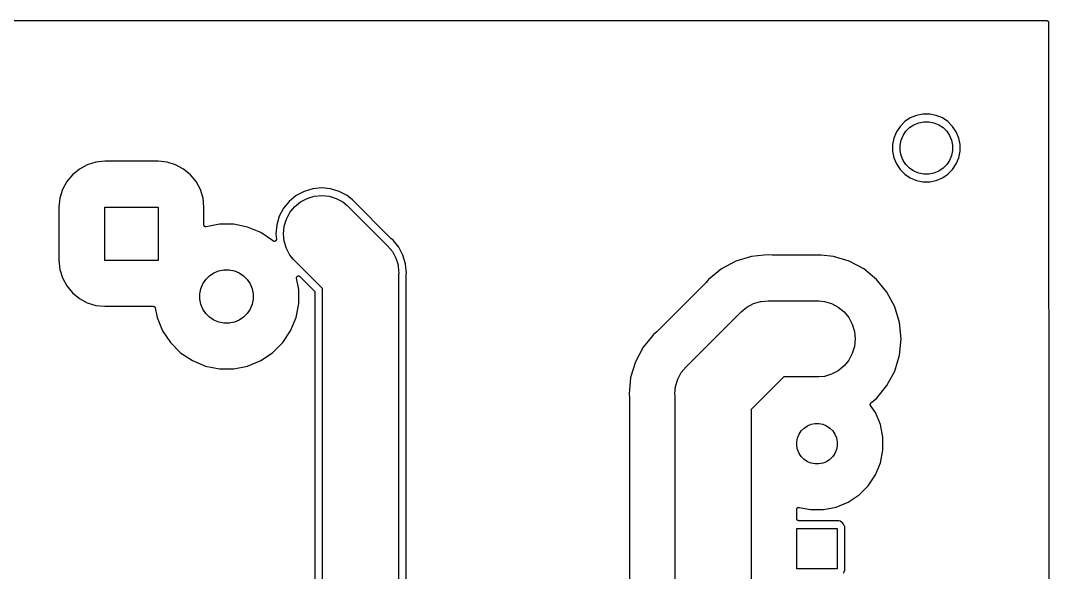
# Model space of a CAD drawing. Extents: x 1.7 to 15.1, y -6.6 to -1.3.
# Drawn here: x 12.368 to 15.073, y -2.74 to -1.29 of the extents above; entities that cross this region are included whole.
import ezdxf

# ---------------------------------------------------------------- set-up
doc = ezdxf.new("R2010")
doc.units = 0
doc.header["$MEASUREMENT"] = 0
doc.layers.add('BLACK', color=7, linetype='CONTINUOUS')

msp = doc.modelspace()

# ---------------------------------------------------------------- linework, layer by layer
at = {"layer": 'BLACK', "linetype": 'CONTINUOUS'}
for p, q in [((1.70843, -1.29008), (15.0662, -1.29008)), ((15.0662, -1.29008), (15.0663, -1.29008)), ((15.0663, -1.29008), (15.0663, -1.29008)), ((15.0663, -1.29008), (15.0663, -1.29008)), ((15.0663, -1.29008), (15.0663, -1.29008)), ((15.0663, -1.29008), (15.0668, -1.29013)), ((15.0668, -1.29013), (15.0672, -1.29018)), ((15.0672, -1.29018), (15.0672, -1.29019)), ((15.0672, -1.29019), (15.0673, -1.29019)), ((15.0673, -1.29019), (15.0677, -1.29033)), ((15.0677, -1.29033), (15.0682, -1.29047)), ((15.0682, -1.29047), (15.0682, -1.29048)), ((15.0682, -1.29048), (15.0682, -1.29048)), ((15.0682, -1.29048), (15.0686, -1.29071)), ((15.0686, -1.29071), (15.069, -1.29093)), ((15.069, -1.29093), (15.069, -1.29094)), ((15.069, -1.29094), (15.0691, -1.29095)), ((15.0691, -1.29095), (15.0694, -1.29125)), ((15.0694, -1.29125), (15.0698, -1.29155)), ((15.0698, -1.29155), (15.0698, -1.29157)), ((15.0698, -1.29157), (15.0698, -1.29158)), ((15.0698, -1.29158), (15.0701, -1.29195)), ((15.0701, -1.29195), (15.0704, -1.29231)), ((15.0704, -1.29231), (15.0704, -1.29233)), ((15.0704, -1.29233), (15.0704, -1.29234)), ((15.0704, -1.29234), (15.0706, -1.29276)), ((15.0706, -1.29276), (15.0708, -1.29317)), ((15.0708, -1.29317), (15.0709, -1.29319)), ((15.0709, -1.29319), (15.0709, -1.29321)), ((15.0709, -1.29321), (15.071, -1.29366)), ((15.071, -1.29366), (15.0711, -1.29411)), ((15.0711, -1.29411), (15.0711, -1.29412)), ((15.0711, -1.29412), (15.0711, -1.29414)), ((15.0711, -1.29414), (15.0712, -1.29461)), ((15.0712, -1.29461), (15.0712, -1.29508)), ((15.0712, -1.29508), (15.0732, -6.63357)), ((14.7237, -1.53927), (14.7075, -1.54597)), ((14.7408, -1.53585), (14.7237, -1.53927)), ((14.7584, -1.53585), (14.7408, -1.53585)), ((14.7755, -1.53927), (14.7584, -1.53585)), ((14.7917, -1.54597), (14.7755, -1.53927)), ((14.6806, -1.56808), (14.6708, -1.58264)), ((14.6929, -1.5557), (14.6806, -1.56808)), ((14.7075, -1.54597), (14.6929, -1.5557)), ((14.7057, -1.57123), (14.717, -1.56369)), ((14.717, -1.56369), (14.7295, -1.5585)), ((14.7295, -1.5585), (14.7428, -1.55585)), ((14.7428, -1.55585), (14.7564, -1.55585)), ((14.7564, -1.55585), (14.7697, -1.5585)), ((14.7697, -1.5585), (14.7822, -1.56369)), ((14.7822, -1.56369), (14.7935, -1.57123)), ((14.8063, -1.5557), (14.7917, -1.54597)), ((14.8187, -1.56808), (14.8063, -1.5557)), ((14.8284, -1.58264), (14.8187, -1.56808)), ((14.6708, -1.58264), (14.6641, -1.59882)), ((14.6834, -1.60465), (14.6885, -1.59212)), ((14.6885, -1.59212), (14.6961, -1.58083)), ((14.6961, -1.58083), (14.7057, -1.57123)), ((14.7935, -1.57123), (14.8031, -1.58083)), ((14.8031, -1.58083), (14.8107, -1.59212)), ((14.8107, -1.59212), (14.8159, -1.60465)), ((14.8351, -1.59882), (14.8284, -1.58264)), ((14.6641, -1.59882), (14.6607, -1.61599)), ((14.6607, -1.61599), (14.6607, -1.63351)), ((14.6807, -1.61796), (14.6834, -1.60465)), ((14.6807, -1.63154), (14.6807, -1.61796)), ((14.8159, -1.60465), (14.8185, -1.61796)), ((14.8185, -1.61796), (14.8185, -1.63154)), ((14.8385, -1.61599), (14.8351, -1.59882)), ((14.8385, -1.63351), (14.8385, -1.61599)), ((14.6607, -1.63351), (14.6641, -1.65068)), ((14.6834, -1.64485), (14.6807, -1.63154)), ((14.6885, -1.65739), (14.6834, -1.64485)), ((14.8159, -1.64485), (14.8107, -1.65739)), ((14.8185, -1.63154), (14.8159, -1.64485)), ((14.8351, -1.65068), (14.8385, -1.63351)), ((12.5439, -1.66903), (12.523, -1.68017)), ((12.5665, -1.66217), (12.5439, -1.66903)), ((12.5902, -1.65983), (12.5665, -1.66217)), ((12.7298, -1.65983), (12.5902, -1.65983)), ((12.7535, -1.66217), (12.7298, -1.65983)), ((12.7761, -1.66903), (12.7535, -1.66217)), ((12.797, -1.68017), (12.7761, -1.66903)), ((14.6641, -1.65068), (14.6708, -1.66686)), ((14.6708, -1.66686), (14.6806, -1.68142)), ((14.6961, -1.66867), (14.6885, -1.65739)), ((14.7057, -1.67827), (14.6961, -1.66867)), ((14.8031, -1.66867), (14.7935, -1.67827)), ((14.8107, -1.65739), (14.8031, -1.66867)), ((14.8187, -1.68142), (14.8284, -1.66686)), ((14.8284, -1.66686), (14.8351, -1.65068)), ((12.5047, -1.69517), (12.4897, -1.71344)), ((12.523, -1.68017), (12.5047, -1.69517)), ((12.8153, -1.69517), (12.797, -1.68017)), ((12.8303, -1.71344), (12.8153, -1.69517)), ((14.6806, -1.68142), (14.6929, -1.6938)), ((14.6929, -1.6938), (14.7075, -1.70353)), ((14.717, -1.68581), (14.7057, -1.67827)), ((14.7075, -1.70353), (14.7237, -1.71023)), ((14.7295, -1.691), (14.717, -1.68581)), ((14.7428, -1.69365), (14.7295, -1.691)), ((14.7564, -1.69365), (14.7428, -1.69365)), ((14.7697, -1.691), (14.7564, -1.69365)), ((14.7822, -1.68581), (14.7697, -1.691)), ((14.7755, -1.71023), (14.7917, -1.70353)), ((14.7935, -1.67827), (14.7822, -1.68581)), ((14.7917, -1.70353), (14.8063, -1.6938)), ((14.8063, -1.6938), (14.8187, -1.68142)), ((12.4897, -1.71344), (12.4786, -1.73429)), ((12.8414, -1.73429), (12.8303, -1.71344)), ((13.16, -1.72985), (13.1365, -1.73217)), ((13.1835, -1.73217), (13.16, -1.72985)), ((14.7237, -1.71023), (14.7408, -1.71365)), ((14.7408, -1.71365), (14.7584, -1.71365)), ((14.7584, -1.71365), (14.7755, -1.71023)), ((12.4717, -1.75691), (12.4694, -1.78068)), ((12.4786, -1.73429), (12.4717, -1.75691)), ((12.8483, -1.75691), (12.8414, -1.73429)), ((12.8506, -1.78068), (12.8483, -1.75691)), ((13.093, -1.75017), (13.0747, -1.76517)), ((13.1139, -1.73903), (13.093, -1.75017)), ((13.1042, -1.76688), (13.1215, -1.7576)), ((13.1365, -1.73217), (13.1139, -1.73903)), ((13.1215, -1.7576), (13.1404, -1.75188)), ((13.1404, -1.75188), (13.16, -1.74995)), ((13.16, -1.74995), (13.1796, -1.75188)), ((13.1796, -1.75188), (13.1985, -1.7576)), ((13.2061, -1.73903), (13.1835, -1.73217)), ((13.1985, -1.7576), (13.2158, -1.76688)), ((13.227, -1.75017), (13.2061, -1.73903)), ((13.2407, -1.76141), (13.227, -1.75017)), ((12.4694, -1.78068), (12.4694, -1.92019)), ((12.59, -1.92043), (12.59, -1.78043)), ((12.59, -1.78043), (12.73, -1.78043)), ((12.73, -1.78043), (12.73, -1.92043)), ((12.8506, -1.82739), (12.8506, -1.78068)), ((13.0597, -1.78344), (13.0486, -1.80429)), ((13.0747, -1.76517), (13.0597, -1.78344)), ((13.0765, -1.79461), (13.0889, -1.77938)), ((13.0889, -1.77938), (13.1042, -1.76688)), ((13.2158, -1.76688), (13.2272, -1.77625)), ((13.2272, -1.77625), (13.3042, -1.8532)), ((13.3428, -1.86356), (13.2407, -1.76141)), ((13.0486, -1.80429), (13.0417, -1.82691)), ((13.0614, -1.83083), (13.0672, -1.81198)), ((13.0672, -1.81198), (13.0765, -1.79461)), ((12.8507, -1.82786), (12.8506, -1.82739)), ((12.8507, -1.82833), (12.8507, -1.82786)), ((12.8507, -1.82835), (12.8507, -1.82833)), ((12.8507, -1.82836), (12.8507, -1.82835)), ((12.8508, -1.82882), (12.8507, -1.82836)), ((12.851, -1.82927), (12.8508, -1.82882)), ((12.851, -1.82928), (12.851, -1.82927)), ((12.851, -1.8293), (12.851, -1.82928)), ((12.8512, -1.82972), (12.851, -1.8293)), ((12.8514, -1.83013), (12.8512, -1.82972)), ((12.8514, -1.83015), (12.8514, -1.83013)), ((12.8514, -1.83016), (12.8514, -1.83015)), ((12.8517, -1.83053), (12.8514, -1.83016)), ((12.852, -1.83089), (12.8517, -1.83053)), ((12.852, -1.8309), (12.852, -1.83089)), ((12.8521, -1.83092), (12.852, -1.8309)), ((12.8524, -1.83122), (12.8521, -1.83092)), ((12.8528, -1.83152), (12.8524, -1.83122)), ((12.8528, -1.83153), (12.8528, -1.83152)), ((12.8528, -1.83154), (12.8528, -1.83153)), ((12.8532, -1.83176), (12.8528, -1.83154)), ((12.8536, -1.83199), (12.8532, -1.83176)), ((12.8537, -1.832), (12.8536, -1.83199)), ((12.8541, -1.83214), (12.8537, -1.832)), ((12.8537, -1.832), (12.8537, -1.832)), ((12.8546, -1.83228), (12.8541, -1.83214)), ((12.8546, -1.83229), (12.8546, -1.83228)), ((12.8551, -1.83234), (12.8546, -1.83229)), ((12.8546, -1.83229), (12.8546, -1.83229)), ((12.8555, -1.83239), (12.8551, -1.83234)), ((12.8556, -1.83239), (12.8555, -1.83239)), ((12.856, -1.83235), (12.8556, -1.83239)), ((12.8556, -1.83239), (12.8556, -1.83239)), ((12.8565, -1.83231), (12.856, -1.83235)), ((12.8566, -1.8323), (12.8565, -1.8323)), ((12.8565, -1.8323), (12.8565, -1.8323)), ((12.8565, -1.8323), (12.8565, -1.8323)), ((12.8565, -1.8323), (12.8565, -1.83231)), ((12.8913, -1.82539), (12.8566, -1.8323)), ((12.9287, -1.82539), (12.8913, -1.82539)), ((12.9654, -1.8327), (12.9287, -1.82539)), ((13, -1.84702), (12.9654, -1.8327)), ((13.0417, -1.82691), (13.0394, -1.85043)), ((13.0595, -1.85043), (13.0614, -1.83083)), ((13.0311, -1.86781), (13, -1.84702)), ((13.0394, -1.85043), (13.0409, -1.86501)), ((13.0409, -1.8658), (13.0408, -1.86606)), ((13.0408, -1.86606), (13.0408, -1.86629)), ((13.0409, -1.86501), (13.0409, -1.86508)), ((13.0409, -1.86508), (13.0409, -1.86532)), ((13.0409, -1.86532), (13.0409, -1.86555)), ((13.0409, -1.86555), (13.0409, -1.8658)), ((13.0614, -1.87004), (13.0595, -1.85043)), ((13.3042, -1.8532), (13.3042, -1.8532)), ((13.3042, -1.8532), (13.3296, -1.87857)), ((13.343, -1.86369), (13.3428, -1.86356)), ((13.3431, -1.86385), (13.343, -1.86369)), ((13.3432, -1.86389), (13.3431, -1.86385)), ((13.3476, -1.86749), (13.3432, -1.86389)), ((13.0323, -1.86904), (13.0311, -1.86781)), ((13.0325, -1.86919), (13.0323, -1.86904)), ((13.0327, -1.86936), (13.0325, -1.86919)), ((13.0329, -1.8695), (13.0327, -1.86936)), ((13.0331, -1.86966), (13.0329, -1.8695)), ((13.0333, -1.86977), (13.0331, -1.86966)), ((13.0335, -1.8699), (13.0333, -1.86977)), ((13.0337, -1.87), (13.0335, -1.8699)), ((13.034, -1.87012), (13.0337, -1.87)), ((13.0342, -1.87019), (13.034, -1.87012)), ((13.0344, -1.87028), (13.0342, -1.87019)), ((13.0346, -1.87033), (13.0344, -1.87028)), ((13.0349, -1.8704), (13.0346, -1.87033)), ((13.0351, -1.87043), (13.0349, -1.8704)), ((13.0354, -1.87047), (13.0351, -1.87043)), ((13.0356, -1.87048), (13.0354, -1.87047)), ((13.0359, -1.8705), (13.0356, -1.87048)), ((13.0361, -1.87048), (13.0359, -1.8705)), ((13.0363, -1.87048), (13.0361, -1.87048)), ((13.0366, -1.87043), (13.0363, -1.87048)), ((13.0368, -1.87041), (13.0366, -1.87043)), ((13.0371, -1.87034), (13.0368, -1.87041)), ((13.0373, -1.8703), (13.0371, -1.87034)), ((13.0375, -1.8702), (13.0373, -1.8703)), ((13.0378, -1.87013), (13.0375, -1.8702)), ((13.038, -1.87002), (13.0378, -1.87013)), ((13.0382, -1.86993), (13.038, -1.87002)), ((13.0384, -1.86979), (13.0382, -1.86993)), ((13.0386, -1.86968), (13.0384, -1.86979)), ((13.0388, -1.86953), (13.0386, -1.86968)), ((13.039, -1.8694), (13.0388, -1.86953)), ((13.0392, -1.86922), (13.039, -1.8694)), ((13.0394, -1.86906), (13.0392, -1.86922)), ((13.0395, -1.86888), (13.0394, -1.86906)), ((13.0397, -1.86871), (13.0395, -1.86888)), ((13.0399, -1.86851), (13.0397, -1.86871)), ((13.04, -1.86831), (13.0399, -1.86851)), ((13.0401, -1.8681), (13.04, -1.86831)), ((13.0403, -1.86791), (13.0401, -1.8681)), ((13.0404, -1.86768), (13.0403, -1.86791)), ((13.0405, -1.86746), (13.0404, -1.86768)), ((13.0406, -1.86723), (13.0405, -1.86746)), ((13.0407, -1.86676), (13.0406, -1.86701)), ((13.0406, -1.86701), (13.0406, -1.86723)), ((13.0408, -1.86652), (13.0407, -1.86676)), ((13.0408, -1.86629), (13.0408, -1.86652)), ((13.0672, -1.88889), (13.0614, -1.87004)), ((13.0765, -1.90626), (13.0672, -1.88889)), ((13.3296, -1.87857), (13.3334, -1.8817)), ((13.3334, -1.8817), (13.3459, -1.89693)), ((13.3626, -1.88576), (13.3476, -1.86749)), ((13.3737, -1.90661), (13.3626, -1.88576)), ((12.4694, -1.92019), (12.4717, -1.94396)), ((13.0858, -1.91767), (13.0765, -1.90626)), ((13.1623, -1.99418), (13.0858, -1.91767)), ((13.3459, -1.89693), (13.3552, -1.9143)), ((13.3552, -1.9143), (13.359, -1.92706)), ((13.3806, -1.92923), (13.3737, -1.90661)), ((14.2904, -1.9099), (14.2489, -1.92248)), ((14.323, -1.9067), (14.2904, -1.9099)), ((14.3335, -1.90565), (14.323, -1.90669)), ((14.323, -1.90669), (14.323, -1.9067)), ((14.3441, -1.90669), (14.3335, -1.90565)), ((14.3443, -1.90669), (14.3441, -1.90669)), ((14.3445, -1.90672), (14.3443, -1.90669)), ((14.3446, -1.90672), (14.3445, -1.90672)), ((14.473, -1.90672), (14.3446, -1.90672)), ((14.5053, -1.9099), (14.473, -1.90672)), ((14.5468, -1.92248), (14.5053, -1.9099)), ((12.4717, -1.94396), (12.4786, -1.96658)), ((12.73, -1.92043), (12.59, -1.92043)), ((12.8896, -1.94808), (12.9031, -1.94539)), ((12.9031, -1.94539), (12.9169, -1.94539)), ((12.9169, -1.94539), (12.9304, -1.94808)), ((13.359, -1.92706), (13.3609, -1.93315)), ((13.3609, -1.93315), (13.361, -1.93429)), ((13.361, -1.93429), (13.3623, -1.94784)), ((13.3823, -1.94711), (13.3806, -1.92923)), ((13.3829, -1.95276), (13.3823, -1.94711)), ((14.2107, -1.94291), (14.1772, -1.9704)), ((14.2489, -1.92248), (14.2107, -1.94291)), ((14.585, -1.94291), (14.5468, -1.92248)), ((14.6185, -1.9704), (14.585, -1.94291)), ((12.4786, -1.96658), (12.4897, -1.98742)), ((12.848, -1.98224), (12.8556, -1.97077)), ((12.8556, -1.97077), (12.8654, -1.96102)), ((12.8654, -1.96102), (12.8768, -1.95336)), ((12.8768, -1.95336), (12.8896, -1.94808)), ((12.9304, -1.94808), (12.9432, -1.95336)), ((12.9432, -1.95336), (12.9546, -1.96102)), ((12.9546, -1.96102), (12.9644, -1.97077)), ((12.9644, -1.97077), (12.972, -1.98224)), ((13.094, -1.96619), (13.0941, -1.96571)), ((13.094, -1.9662), (13.094, -1.96619)), ((13.0941, -1.96668), (13.094, -1.9662)), ((13.094, -1.9662), (13.094, -1.9662)), ((13.0941, -1.96571), (13.0942, -1.96523)), ((13.0941, -1.96716), (13.0941, -1.96668)), ((13.0941, -1.96718), (13.0941, -1.96716)), ((13.0941, -1.96723), (13.0941, -1.96718)), ((13.0941, -1.96718), (13.0941, -1.96718)), ((13.0941, -1.96718), (13.0941, -1.96718)), ((13.1, -1.99668), (13.0941, -1.96723)), ((13.0942, -1.96522), (13.0943, -1.96476)), ((13.0942, -1.96523), (13.0942, -1.96522)), ((13.0942, -1.96523), (13.0942, -1.96523)), ((13.0943, -1.96476), (13.0944, -1.9643)), ((13.0944, -1.96429), (13.0947, -1.96387)), ((13.0944, -1.9643), (13.0944, -1.96429)), ((13.0944, -1.9643), (13.0944, -1.9643)), ((13.0947, -1.96387), (13.0949, -1.96345)), ((13.0949, -1.96343), (13.0952, -1.96307)), ((13.0949, -1.96344), (13.0949, -1.96343)), ((13.0949, -1.96345), (13.0949, -1.96344)), ((13.0952, -1.96307), (13.0955, -1.9627)), ((13.0955, -1.96269), (13.0959, -1.96239)), ((13.0955, -1.9627), (13.0955, -1.96269)), ((13.0955, -1.96269), (13.0955, -1.96269)), ((13.0959, -1.96239), (13.0963, -1.96208)), ((13.0963, -1.96207), (13.0967, -1.96186)), ((13.0963, -1.96208), (13.0963, -1.96207)), ((13.0963, -1.96208), (13.0963, -1.96208)), ((13.0967, -1.96186), (13.0972, -1.96163)), ((13.0972, -1.96162), (13.0976, -1.96148)), ((13.0972, -1.96163), (13.0972, -1.96162)), ((13.0972, -1.96162), (13.0972, -1.96162)), ((13.0976, -1.96148), (13.0981, -1.96135)), ((13.0981, -1.96135), (13.0986, -1.9613)), ((13.0981, -1.96135), (13.0981, -1.96135)), ((13.0981, -1.96135), (13.0981, -1.96135)), ((13.0986, -1.9613), (13.0991, -1.96126)), ((13.0991, -1.96126), (13.0991, -1.96126)), ((13.0991, -1.96126), (13.0991, -1.96126)), ((13.0991, -1.96126), (13.0996, -1.96131)), ((13.0996, -1.96131), (13.1, -1.96135)), ((13.1, -1.96135), (13.1, -1.96136)), ((13.1, -1.96136), (13.1, -1.96136)), ((13.1, -1.96136), (13.1005, -1.9615)), ((13.1005, -1.9615), (13.101, -1.96164)), ((13.101, -1.96164), (13.101, -1.96164)), ((13.101, -1.96164), (13.101, -1.96164)), ((13.101, -1.96164), (13.1014, -1.96188)), ((13.1014, -1.96188), (13.1018, -1.9621)), ((13.1018, -1.9621), (13.1018, -1.96211)), ((13.1018, -1.96211), (13.1018, -1.96211)), ((13.1018, -1.96211), (13.1022, -1.96241)), ((13.1022, -1.96241), (13.1026, -1.96272)), ((13.1026, -1.96272), (13.1409, -2.001)), ((13.3623, -1.94784), (13.3623, -1.94784)), ((13.3623, -1.94784), (13.3628, -1.95276)), ((13.3628, -1.95276), (13.3623, -1.95767)), ((13.3623, -1.95767), (13.3623, -3.15084)), ((13.3823, -1.95841), (13.3829, -1.95276)), ((13.3823, -1.95862), (13.3823, -1.95841)), ((13.3823, -1.95883), (13.3823, -1.95862)), ((13.3823, -1.9589), (13.3823, -1.95883)), ((13.3823, -3.14961), (13.3823, -1.9589)), ((14.1772, -1.9704), (14.1705, -1.97861)), ((14.646, -2.0039), (14.6185, -1.9704)), ((12.4897, -1.98742), (12.5047, -2.0057)), ((12.84, -2.0085), (12.8427, -1.99498)), ((12.8427, -1.99498), (12.848, -1.98224)), ((12.972, -1.98224), (12.9773, -1.99498)), ((12.9773, -1.99498), (12.98, -2.0085)), ((13.1, -2.03411), (13.1, -1.99668)), ((13.1409, -2.001), (13.1409, -2.00101)), ((13.1409, -2.00101), (13.1409, -2.00101)), ((13.1409, -2.00101), (13.1409, -2.00101)), ((13.1409, -2.00101), (13.1409, -2.00105)), ((13.1409, -2.00105), (13.1412, -2.00141)), ((13.1412, -2.00141), (13.1415, -2.00177)), ((13.1623, -3.11433), (13.1623, -1.99418)), ((14.1701, -1.97897), (14.0413, -2.10782)), ((14.1703, -1.97881), (14.1701, -1.97897)), ((14.1704, -1.97866), (14.1703, -1.97881)), ((14.1705, -1.97861), (14.1704, -1.97866)), ((12.5047, -2.0057), (12.523, -2.02069)), ((12.523, -2.02069), (12.5439, -2.03184)), ((12.84, -2.02229), (12.84, -2.0085)), ((12.8427, -2.03581), (12.84, -2.02229)), ((12.98, -2.02229), (12.9773, -2.03581)), ((12.98, -2.0085), (12.98, -2.02229)), ((13.1415, -2.00177), (13.1415, -2.00179)), ((13.1415, -2.00179), (13.1415, -2.00181)), ((13.1415, -2.00181), (13.1417, -2.00222)), ((13.1417, -2.00222), (13.1419, -2.00263)), ((13.1419, -2.00263), (13.142, -2.00265)), ((13.142, -2.00265), (13.142, -2.00268)), ((13.142, -2.00268), (13.1421, -2.00312)), ((13.1421, -2.00312), (13.1422, -2.00356)), ((13.1422, -2.00356), (13.1422, -2.00359)), ((13.1422, -2.00359), (13.1422, -2.00361)), ((13.1422, -2.00361), (13.1423, -2.00407)), ((13.1423, -2.00407), (13.1423, -2.00453)), ((13.1423, -2.00453), (13.1423, -3.10397)), ((14.2951, -2.03388), (14.3139, -2.02817)), ((14.3139, -2.02817), (14.3157, -2.02799)), ((14.3157, -2.02799), (14.3335, -2.02624)), ((14.3335, -2.02624), (14.3384, -2.02672)), ((14.3384, -2.02672), (14.4671, -2.02672)), ((14.4671, -2.02672), (14.4818, -2.02817)), ((14.4818, -2.02817), (14.5007, -2.03388)), ((14.6664, -2.04212), (14.646, -2.0039)), ((12.5439, -2.03184), (12.5665, -2.0387)), ((12.5665, -2.0387), (12.5902, -2.04104)), ((12.5902, -2.04104), (12.7173, -2.04104)), ((12.7173, -2.04104), (12.7173, -2.04104)), ((12.7173, -2.04104), (12.7173, -2.04104)), ((12.7173, -2.04104), (12.7173, -2.04104)), ((12.7173, -2.04104), (12.7173, -2.04104)), ((12.7173, -2.04104), (12.7178, -2.04109)), ((12.7178, -2.04109), (12.7183, -2.04114)), ((12.7183, -2.04114), (12.7183, -2.04114)), ((12.7183, -2.04114), (12.7183, -2.04115)), ((12.7183, -2.04115), (12.7188, -2.04129)), ((12.7188, -2.04129), (12.7192, -2.04143)), ((12.7192, -2.04143), (12.7192, -2.04144)), ((12.7192, -2.04144), (12.7192, -2.04144)), ((12.7192, -2.04144), (12.7197, -2.04167)), ((12.7197, -2.04167), (12.7201, -2.04189)), ((12.7201, -2.04189), (12.7201, -2.0419)), ((12.7201, -2.0419), (12.7201, -2.04191)), ((12.7201, -2.04191), (12.7205, -2.04221)), ((12.7205, -2.04221), (12.7208, -2.04251)), ((12.7208, -2.04251), (12.7208, -2.04253)), ((12.7208, -2.04253), (12.7208, -2.04254)), ((12.7208, -2.04254), (12.7211, -2.04291)), ((12.7211, -2.04291), (12.7214, -2.04327)), ((12.7214, -2.04327), (12.7214, -2.04328)), ((12.7214, -2.04328), (12.7215, -2.0433)), ((12.7215, -2.0433), (12.7217, -2.04372)), ((12.7217, -2.04372), (12.7219, -2.04413)), ((12.7219, -2.04413), (12.7219, -2.04415)), ((12.7219, -2.04415), (12.7219, -2.04416)), ((12.7219, -2.04416), (12.722, -2.04461)), ((12.722, -2.04461), (12.7222, -2.04506)), ((12.7222, -2.04506), (12.7273, -2.07081)), ((12.848, -2.04855), (12.8427, -2.03581)), ((12.8556, -2.06002), (12.848, -2.04855)), ((12.972, -2.04855), (12.9644, -2.06002)), ((12.9773, -2.03581), (12.972, -2.04855)), ((13.0927, -2.07081), (13.1, -2.03411)), ((14.2625, -2.05567), (14.2777, -2.04317)), ((14.2777, -2.04317), (14.2951, -2.03388)), ((14.5007, -2.03388), (14.518, -2.04317)), ((14.518, -2.04317), (14.5333, -2.05567)), ((14.679, -2.08359), (14.6664, -2.04212)), ((12.7273, -2.07081), (12.7416, -2.10539)), ((12.8654, -2.06977), (12.8556, -2.06002)), ((12.8768, -2.07743), (12.8654, -2.06977)), ((12.8896, -2.0827), (12.8768, -2.07743)), ((12.9432, -2.07743), (12.9304, -2.0827)), ((12.9546, -2.06977), (12.9432, -2.07743)), ((12.9644, -2.06002), (12.9546, -2.06977)), ((13.0784, -2.10539), (13.0927, -2.07081)), ((14.1218, -2.19701), (14.2593, -2.05948)), ((14.2593, -2.05948), (14.2625, -2.05567)), ((14.5333, -2.05567), (14.5457, -2.07089)), ((14.5457, -2.07089), (14.555, -2.08827)), ((12.7416, -2.10539), (12.7624, -2.13651)), ((12.9031, -2.08539), (12.8896, -2.0827)), ((12.9169, -2.08539), (12.9031, -2.08539)), ((12.9304, -2.0827), (12.9169, -2.08539)), ((13.0576, -2.13651), (13.0784, -2.10539)), ((14.0409, -2.10815), (14.0327, -2.11488)), ((14.0411, -2.108), (14.0409, -2.10815)), ((14.0413, -2.10787), (14.0411, -2.108)), ((14.0413, -2.10782), (14.0413, -2.10787)), ((14.555, -2.08827), (14.5608, -2.10712)), ((14.5608, -2.10712), (14.5627, -2.12672)), ((14.6833, -2.12672), (14.679, -2.08359)), ((12.7624, -2.13651), (12.7889, -2.16298)), ((13.0311, -2.16298), (13.0576, -2.13651)), ((14.0183, -2.13248), (14.0052, -2.14838)), ((14.026, -2.12309), (14.0183, -2.13248)), ((14.0327, -2.11488), (14.026, -2.12309)), ((14.026, -2.12309), (14.026, -2.12309)), ((14.5627, -2.12672), (14.5608, -2.14632)), ((14.679, -2.16985), (14.6833, -2.12672)), ((12.7889, -2.16298), (12.82, -2.18377)), ((13, -2.18377), (13.0311, -2.16298)), ((14.0052, -2.14838), (13.9848, -2.1866)), ((14.5608, -2.14632), (14.555, -2.16517)), ((12.82, -2.18377), (12.8546, -2.19809)), ((12.9654, -2.19809), (13, -2.18377)), ((13.9848, -2.1866), (13.9722, -2.22807)), ((14.5457, -2.18254), (14.5333, -2.19777)), ((14.555, -2.16517), (14.5457, -2.18254)), ((14.6664, -2.21132), (14.679, -2.16985)), ((12.8546, -2.19809), (12.8913, -2.20539)), ((12.8913, -2.20539), (12.9287, -2.20539)), ((12.9287, -2.20539), (12.9654, -2.19809)), ((14.0972, -2.23099), (14.1055, -2.21537)), ((14.1055, -2.21537), (14.118, -2.20014)), ((14.118, -2.20014), (14.1218, -2.19701)), ((14.518, -2.21027), (14.5007, -2.21955)), ((14.5333, -2.19777), (14.518, -2.21027)), ((14.646, -2.24954), (14.6664, -2.21132)), ((13.9722, -2.22807), (13.969, -2.26063)), ((14.0905, -2.25159), (14.0962, -2.23274)), ((14.0962, -2.23274), (14.0972, -2.23099)), ((14.375, -2.22672), (14.2891, -2.31262)), ((14.4671, -2.22672), (14.375, -2.22672)), ((14.4818, -2.22527), (14.4671, -2.22672)), ((14.5007, -2.21955), (14.4818, -2.22527)), ((13.969, -2.26063), (13.968, -2.2712)), ((13.968, -2.2712), (13.969, -2.28176)), ((13.969, -2.26063), (13.969, -2.26063)), ((14.0886, -2.2712), (14.0905, -2.25159)), ((14.0891, -2.27611), (14.0886, -2.2712)), ((14.6185, -2.28303), (14.646, -2.24954)), ((13.969, -2.28176), (13.969, -2.28183)), ((13.969, -2.28183), (13.969, -2.28204)), ((13.969, -2.28204), (13.9691, -2.28225)), ((13.9691, -2.28225), (13.9691, -3.74565)), ((14.0891, -3.75179), (14.0891, -2.27611)), ((14.6023, -2.29798), (14.6024, -2.29772)), ((14.6023, -2.29824), (14.6023, -2.29798)), ((14.6023, -2.29846), (14.6023, -2.29824)), ((14.6023, -2.29869), (14.6023, -2.29846)), ((14.6023, -2.29895), (14.6023, -2.29869)), ((14.6023, -2.29921), (14.6023, -2.29895)), ((14.6024, -2.2975), (14.6025, -2.29728)), ((14.6024, -2.29772), (14.6024, -2.2975)), ((14.6025, -2.29728), (14.6026, -2.29704)), ((14.6026, -2.29704), (14.6027, -2.29679)), ((14.6027, -2.29679), (14.6028, -2.29659)), ((14.6028, -2.29659), (14.6029, -2.29638)), ((14.6029, -2.29638), (14.603, -2.29616)), ((14.603, -2.29616), (14.6031, -2.29593)), ((14.6031, -2.29593), (14.6033, -2.29576)), ((14.6033, -2.29576), (14.6034, -2.29557)), ((14.6034, -2.29557), (14.6036, -2.29538)), ((14.6036, -2.29538), (14.6038, -2.29518)), ((14.6038, -2.29518), (14.6039, -2.29504)), ((14.6039, -2.29504), (14.6041, -2.29488)), ((14.6041, -2.29488), (14.6185, -2.28303)), ((14.2891, -2.31262), (14.2891, -3.71528)), ((14.6023, -2.29943), (14.6023, -2.29921)), ((14.6023, -2.29966), (14.6023, -2.29943)), ((14.6024, -2.29991), (14.6023, -2.29966)), ((14.6025, -2.30017), (14.6024, -2.29991)), ((14.6026, -2.30038), (14.6025, -2.30017)), ((14.6026, -2.3006), (14.6026, -2.30038)), ((14.6027, -2.30083), (14.6026, -2.3006)), ((14.6028, -2.30107), (14.6027, -2.30083)), ((14.603, -2.30126), (14.6028, -2.30107)), ((14.6031, -2.30146), (14.603, -2.30126)), ((14.6031, -2.30152), (14.6031, -2.30146)), ((14.6156, -2.32029), (14.6031, -2.30152)), ((14.6287, -2.3518), (14.6156, -2.32029)), ((14.437, -2.35521), (14.4467, -2.3512)), ((14.4467, -2.3512), (14.457, -2.34916)), ((14.457, -2.34916), (14.4674, -2.34916)), ((14.4674, -2.34916), (14.4777, -2.3512)), ((14.4777, -2.3512), (14.4874, -2.35521)), ((14.6353, -2.38526), (14.6287, -2.3518)), ((14.4111, -2.38681), (14.4151, -2.37713)), ((14.4151, -2.37713), (14.4209, -2.36843)), ((14.4209, -2.36843), (14.4283, -2.36103)), ((14.4283, -2.36103), (14.437, -2.35521)), ((14.4874, -2.35521), (14.4961, -2.36103)), ((14.4961, -2.36103), (14.5035, -2.36843)), ((14.5035, -2.36843), (14.5093, -2.37713)), ((14.5093, -2.37713), (14.5133, -2.38681)), ((14.4091, -2.39707), (14.4111, -2.38681)), ((14.4091, -2.40754), (14.4091, -2.39707)), ((14.5133, -2.38681), (14.5153, -2.39707)), ((14.5153, -2.39707), (14.5153, -2.40754)), ((14.6353, -2.41936), (14.6353, -2.38526)), ((14.4111, -2.41781), (14.4091, -2.40754)), ((14.4151, -2.42749), (14.4111, -2.41781)), ((14.4209, -2.43619), (14.4151, -2.42749)), ((14.5093, -2.42749), (14.5035, -2.43619)), ((14.5133, -2.41781), (14.5093, -2.42749)), ((14.5153, -2.40754), (14.5133, -2.41781)), ((14.6287, -2.45282), (14.6353, -2.41936)), ((14.4283, -2.44359), (14.4209, -2.43619)), ((14.437, -2.44941), (14.4283, -2.44359)), ((14.4467, -2.45342), (14.437, -2.44941)), ((14.457, -2.45546), (14.4467, -2.45342)), ((14.4674, -2.45546), (14.457, -2.45546)), ((14.4777, -2.45342), (14.4674, -2.45546)), ((14.4874, -2.44941), (14.4777, -2.45342)), ((14.4961, -2.44359), (14.4874, -2.44941)), ((14.5035, -2.43619), (14.4961, -2.44359)), ((14.6156, -2.48433), (14.6287, -2.45282)), ((14.5967, -2.51269), (14.6156, -2.48433)), ((14.5726, -2.5368), (14.5967, -2.51269)), ((14.5442, -2.55575), (14.5726, -2.5368)), ((14.4126, -2.5696), (14.4131, -2.56947)), ((14.4131, -2.56946), (14.4136, -2.56942)), ((14.4131, -2.56947), (14.4131, -2.56946)), ((14.4131, -2.56946), (14.4131, -2.56946)), ((14.4136, -2.56942), (14.4141, -2.56937)), ((14.4141, -2.56937), (14.4141, -2.56937)), ((14.4141, -2.56937), (14.4141, -2.56937)), ((14.4141, -2.56937), (14.4146, -2.56942)), ((14.4146, -2.56942), (14.415, -2.56947)), ((14.415, -2.56947), (14.4451, -2.57546)), ((14.4793, -2.57546), (14.5127, -2.56881)), ((14.5127, -2.56881), (14.5442, -2.55575)), ((14.4091, -2.57383), (14.4092, -2.57336)), ((14.4091, -2.5743), (14.4091, -2.57383)), ((14.4091, -2.57433), (14.4091, -2.5743)), ((14.4091, -2.57437), (14.4091, -2.57433)), ((14.4091, -2.57433), (14.4091, -2.57433)), ((14.4091, -2.57433), (14.4091, -2.57433)), ((14.4091, -2.59963), (14.4091, -2.57437)), ((14.4092, -2.57333), (14.4093, -2.57288)), ((14.4092, -2.57335), (14.4092, -2.57333)), ((14.4092, -2.57336), (14.4092, -2.57335)), ((14.4093, -2.57288), (14.4094, -2.57243)), ((14.4094, -2.57243), (14.4095, -2.57242)), ((14.4095, -2.5724), (14.4097, -2.57199)), ((14.4095, -2.57242), (14.4095, -2.5724)), ((14.4097, -2.57199), (14.4099, -2.57157)), ((14.4099, -2.57155), (14.4102, -2.57118)), ((14.4099, -2.57156), (14.4099, -2.57155)), ((14.4099, -2.57157), (14.4099, -2.57156)), ((14.4102, -2.57118), (14.4105, -2.57082)), ((14.4105, -2.57081), (14.4106, -2.5708)), ((14.4105, -2.57082), (14.4105, -2.57081)), ((14.4106, -2.5708), (14.4109, -2.5705)), ((14.4109, -2.5705), (14.4113, -2.5702)), ((14.4113, -2.57019), (14.4117, -2.56997)), ((14.4113, -2.5702), (14.4113, -2.57019)), ((14.4113, -2.5702), (14.4113, -2.5702)), ((14.4117, -2.56997), (14.4121, -2.56975)), ((14.4121, -2.56975), (14.4122, -2.56974)), ((14.4122, -2.56974), (14.4126, -2.5696)), ((14.4122, -2.56974), (14.4122, -2.56974)), ((14.4451, -2.57546), (14.4793, -2.57546)), ((14.4091, -2.6001), (14.4091, -2.59963)), ((14.4091, -2.60057), (14.4091, -2.6001)), ((14.4091, -2.60058), (14.4091, -2.60057)), ((14.4091, -2.6006), (14.4091, -2.60058)), ((14.4093, -2.60105), (14.4091, -2.6006)), ((14.4094, -2.6015), (14.4093, -2.60105)), ((14.4094, -2.60152), (14.4094, -2.6015)), ((14.4094, -2.60153), (14.4094, -2.60152)), ((14.4096, -2.60195), (14.4094, -2.60153)), ((14.4099, -2.60237), (14.4096, -2.60195)), ((14.4099, -2.60238), (14.4099, -2.60237)), ((14.4099, -2.6024), (14.4099, -2.60238)), ((14.4102, -2.60276), (14.4099, -2.6024)), ((14.4105, -2.60313), (14.4102, -2.60276)), ((14.4105, -2.60314), (14.4105, -2.60313)), ((14.4105, -2.60315), (14.4105, -2.60314)), ((14.4109, -2.60345), (14.4105, -2.60315)), ((14.4112, -2.60376), (14.4109, -2.60345)), ((14.4113, -2.60377), (14.4112, -2.60376)), ((14.4112, -2.60376), (14.4112, -2.60376)), ((14.4117, -2.604), (14.4113, -2.60377)), ((14.4121, -2.60423), (14.4117, -2.604)), ((14.4121, -2.60424), (14.4121, -2.60423)), ((14.4121, -2.60423), (14.4121, -2.60423)), ((14.4126, -2.60438), (14.4121, -2.60424)), ((14.413, -2.60452), (14.4126, -2.60438)), ((14.413, -2.60453), (14.413, -2.60452)), ((14.413, -2.60452), (14.413, -2.60452)), ((14.4135, -2.60458), (14.413, -2.60453)), ((14.414, -2.60463), (14.4135, -2.60458)), ((14.4141, -2.60463), (14.414, -2.60463)), ((14.414, -2.60463), (14.414, -2.60463)), ((14.414, -2.60463), (14.414, -2.60463)), ((14.414, -2.60463), (14.414, -2.60463)), ((14.5151, -2.60463), (14.4141, -2.60463)), ((14.5193, -2.60504), (14.5151, -2.60463)), ((14.523, -2.60618), (14.5193, -2.60504)), ((14.5265, -2.60804), (14.523, -2.60618)), ((14.5296, -2.61054), (14.5265, -2.60804)), ((14.5321, -2.61359), (14.5296, -2.61054)), ((14.5339, -2.61706), (14.5321, -2.61359)), ((14.5351, -2.62083), (14.5339, -2.61706)), ((14.5355, -2.625), (14.5351, -2.62083)), ((14.4091, -2.73105), (14.4091, -2.62475)), ((14.4091, -2.62475), (14.5153, -2.62475)), ((14.5153, -2.62475), (14.5153, -2.73105)), ((14.5355, -2.7308), (14.5355, -2.625)), ((14.5153, -2.73105), (14.4091, -2.73105)), ((14.5351, -2.73497), (14.5355, -2.7308)), ((14.5321, -2.74221), (14.5339, -2.73874)), ((14.5339, -2.73874), (14.5351, -2.73497))]:
    msp.add_line(p, q, dxfattribs=at)

doc.saveas('drawing.dxf')
